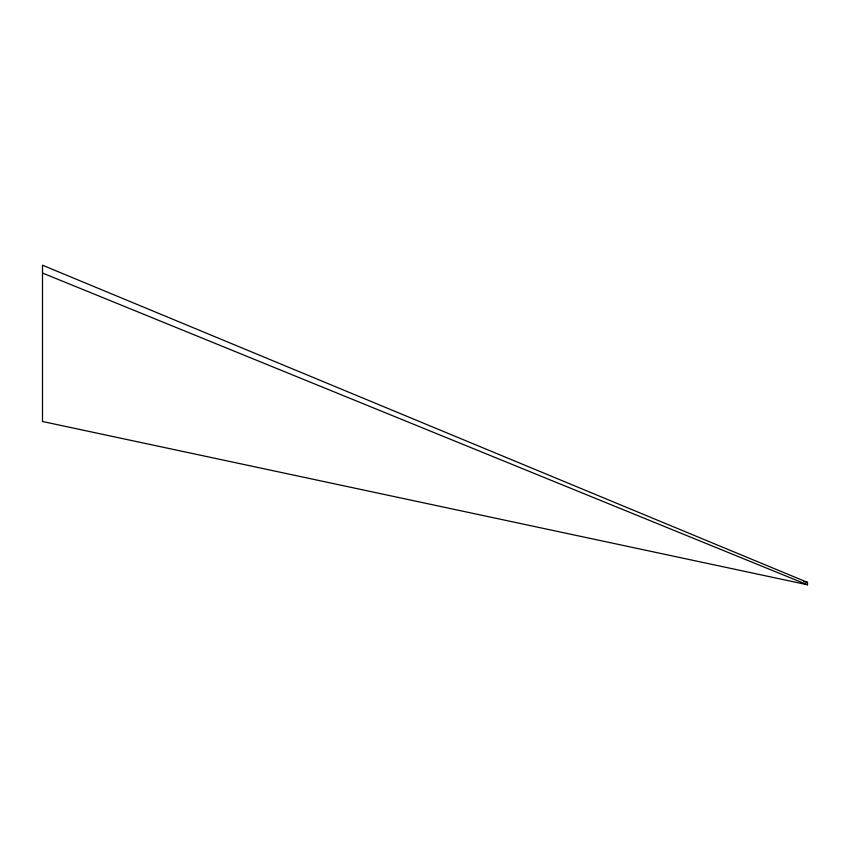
<?xml version="1.0" encoding="UTF-8"?>
<svg xmlns="http://www.w3.org/2000/svg" width="850" height="850" viewBox="0 0 850 850"><rect width="100%" height="100%" fill="white"/><g stroke="black" fill="none" stroke-linecap="round" stroke-linejoin="round"><path stroke-width="1.27" d="M807.5 584.779L42.5 421.504L42.5 265.221L807.5 582.388L807.5 584.779L42.5 273.031M803.622 581.474L807.5 582.388"/></g></svg>
